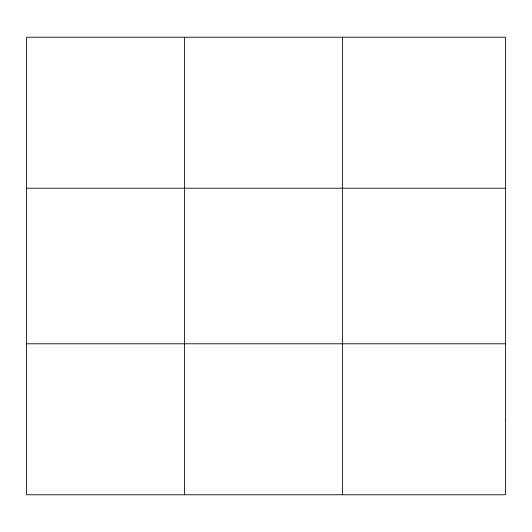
<?xml version="1.0" encoding="UTF-8"?>
<svg xmlns="http://www.w3.org/2000/svg" width="532" height="532" viewBox="0 0 532 532"><rect width="100%" height="100%" fill="white"/><g stroke="black" fill="none" stroke-linecap="round" stroke-linejoin="round"><path stroke-width="0.8" d="M184.604 37.227L184.604 494.773M342.608 37.227L342.608 494.773M26.6 188.215L505.4 188.215M26.6 343.785L505.4 343.785M505.4 419.276L505.4 494.773L26.6 494.773L26.6 37.227L505.4 37.227L505.4 419.276"/></g></svg>
